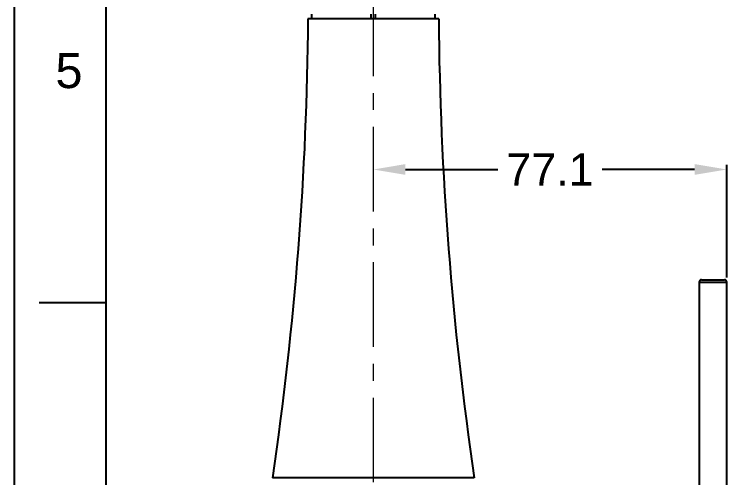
# Model space of a CAD drawing. Header units: inches. Extents: x 5290 to 5884, y -3043 to -2203.
# Drawn here: x 5290.2 to 5445.5, y -2760.6 to -2659.6 of the extents above; entities that cross this region are included whole.
import ezdxf

# ---------------------------------------------------------------- set-up
doc = ezdxf.new("R2010")
doc.units = ezdxf.units.IN
doc.header["$LTSCALE"] = 4.84
doc.header["$MEASUREMENT"] = 0
doc.header["$PDMODE"] = 3
doc.header["$PDSIZE"] = 0.3125
doc.linetypes.add('CENTERX2', pattern=[20.32, 12.7, -2.54, 2.54, -2.54])
doc.layers.get('0').update_dxf_attribs({"linetype": 'CONTINUOUS', "lineweight": 13})
doc.layers.get('Defpoints').update_dxf_attribs({"linetype": 'CONTINUOUS'})
doc.layers.add('CENTER', color=1, linetype='CENTERX2', lineweight=15)
doc.layers.add('DIM', color=3, linetype='CONTINUOUS', lineweight=9)
doc.layers.add('FORM', color=7, linetype='CONTINUOUS')
doc.styles.get("Standard").update_dxf_attribs({"font": 'arial.ttf'})
doc.dimstyles.new('DIMSTYLE_1', dxfattribs={"dimtxt": 6, "dimasz": 6, "dimexe": 1, "dimexo": 1, "dimgap": 3, "dimtad": 1, "dimdec": 1, "dimdsep": 46, "dimtxsty": 'Standard', "dimcen": 0, "dimclrd": 3, "dimclre": 3, "dimclrt": 4, "dimadec": 1, "dimazin": 0, "dimtp": 0.3, "dimtm": 0.3, "dimtfac": 1, "dimtdec": 1, "dimtofl": 0, "dimtmove": 0, "dimatfit": 3, "dimfxl": 1, "dimtolj": 1, "dimtzin": 0, "dimarcsym": 0})

# ---------------------------------------------------------------- blocks, each defined once
blk = doc.blocks.new('*D21')
at = {"layer": 'Defpoints', "color": 0, "transparency": 16777216}
for p in [(5368.43, -2693.45), (5368.43, -2693.45), (5445.48, -2717.97)]:
    blk.add_point(p, dxfattribs=at)
at = {"layer": 'DIM', "color": 3, "lineweight": -2, "transparency": 16777216}
for p, q in [((5445.48, -2716.97), (5445.48, -2692.45)), ((5375.43, -2693.45), (5395.57, -2693.45)), ((5438.48, -2693.45), (5418.34, -2693.45))]:
    blk.add_line(p, q, dxfattribs=at)
at = {"layer": 'DIM', "color": 3, "transparency": 16777216}
for points in [[(5375.43, -2692.28), (5375.43, -2694.62), (5368.43, -2693.45)], [(5438.48, -2692.28), (5438.48, -2694.62), (5445.48, -2693.45)]]:
    blk.add_solid(points, dxfattribs=at)
at = {"layer": 'DIM', "color": 4, "transparency": 16777216, "insert": (5406.95, -2693.45), "char_height": 7, "attachment_point": 5}
blk.add_mtext('\\A1;77.1', dxfattribs=at)

msp = doc.modelspace()

# ---------------------------------------------------------------- linework, layer by layer
at = {"lineweight": -3}
for p, q in [((5382.68, -2660.62), (5354.18, -2660.62)), ((5354.93, -2659.62), (5354.93, -2660.52)), ((5354.93, -2660.52), (5367.93, -2660.52)), ((5356.08, -2660.52), (5356.08, -2660.62)), ((5367.93, -2660.52), (5367.93, -2659.62)), ((5368.93, -2660.52), (5368.93, -2659.62)), ((5368.93, -2660.52), (5381.93, -2660.52)), ((5380.78, -2660.52), (5380.78, -2660.62)), ((5381.93, -2660.52), (5381.93, -2659.62)), ((5439.48, -2717.97), (5442.48, -2717.97)), ((5439.48, -2717.97), (5439.48, -2786.48)), ((5439.98, -2717.47), (5442.48, -2717.47)), ((5442.48, -2717.47), (5444.98, -2717.47)), ((5442.48, -2717.97), (5445.48, -2717.97)), ((5445.48, -2786.48), (5445.48, -2717.97)), ((5390.43, -2760.62), (5346.43, -2760.62))]:
    msp.add_line(p, q, dxfattribs=at)
at = {"lineweight": -3, "extrusion": (0, 0, -1)}
msp.add_arc((-4628.06, -2654.65), 726.14, 180.47138, 188.39175, dxfattribs=at)
at = {"lineweight": -3}
for centre, radius, start, end in [((6108.8, -2654.65), 726.14, 180.47138, 188.39175), ((5439.98, -2717.97), 0.5, 90, 180), ((5444.98, -2717.97), 0.5, 0, 90)]:
    msp.add_arc(centre, radius, start, end, dxfattribs=at)
at = {"layer": 'CENTER', "ltscale": 0.3}
msp.add_line((5368.43, -2359.62), (5368.43, -2962.82), dxfattribs=at)
at = {"layer": 'FORM', "color": 7, "linetype": 'Continuous'}
for p, q in [((5290.16, -2202.53), (5290.16, -3042.53)), ((5310.16, -2722.53), (5295.62, -2722.53))]:
    msp.add_line(p, q, dxfattribs=at)
at = {"layer": 'FORM', "linetype": 'Continuous'}
msp.add_line((5310.16, -3022.53), (5310.16, -2222.53), dxfattribs=at)

# ---------------------------------------------------------------- texts
at = {"layer": 'FORM', "insert": (5302.09, -2671.96), "char_height": 7.62, "attachment_point": 5}
msp.add_mtext_dynamic_manual_height_columns('5', width=50, gutter_width=12.5, heights=[0], dxfattribs=at)

# ---------------------------------------------------------------- dimensions: what is measured, and where the dimension line sits
at = {"layer": 'DIM', "color": 6}
dim = msp.add_linear_dim(base=(5368.42948456, -2693.44863379), p1=(5445.47948456, -2717.97277346), p2=(5368.42948456, -2693.44863379), dimstyle='DIMSTYLE_1', override={"dimtxt": 7, "dimasz": 7, "dimtad": 0}, dxfattribs=at)
dim.commit()
dim.dimension.update_dxf_attribs({"geometry": '*D21', "text_midpoint": (5406.95448456, -2693.44863379)})

doc.saveas('drawing.dxf')
